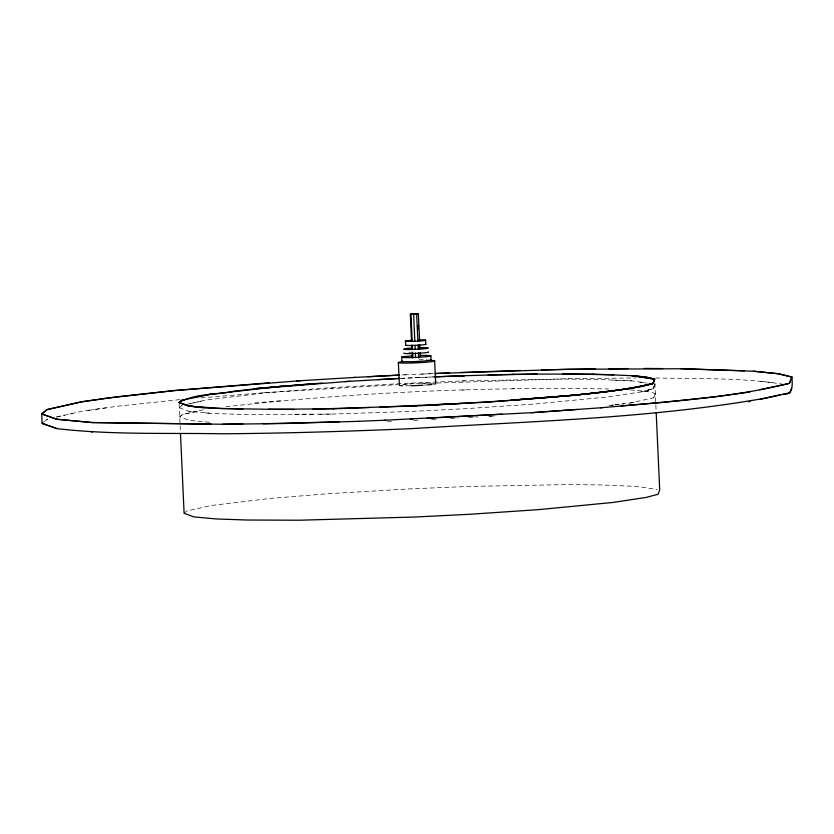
<?xml version="1.0" encoding="UTF-8"?>
<svg xmlns="http://www.w3.org/2000/svg" width="834" height="834" viewBox="0 0 834 834"><rect width="100%" height="100%" fill="white"/><g stroke="black" fill="none" stroke-linecap="round" stroke-linejoin="round"><path stroke-width="0.63" stroke-dasharray="4.17 3.13" d="M654.169 386.34L653.283 388.707L641.482 391.855L608.424 396.88L534.062 404.073L465.81 408.681L410.703 411.454L332.036 414.071L242.517 414.488L211.544 413.414L189.037 411.339L179.31 407.753L182.104 405.449L179.31 407.753L181.749 408.65M654.554 385.318L654.909 384.37L653.283 388.707L641.336 391.876M654.909 384.37L653.283 388.707L647.372 390.281M630.337 389.885L647.424 391.49L655.326 393.45L653.7 397.776L629.972 403.062L614.804 404.865M655.326 393.45L653.7 397.776L652.261 398.099M209.459 422.265L189.443 420.419L179.727 416.833L182.51 414.519L204.288 409.588M184.105 513.296L186.899 510.992L210.96 505.529L269.82 498.492L327.314 493.77L410.62 488.849L469.532 486.42L567.589 484.596L600.324 484.908L637.176 486.451L657.202 489.527M45.015 421.055L47.538 419.033L43.545 422.233M179.727 416.833L182.51 414.519L198.565 410.881M186.441 404.459L206.165 399.986L265.024 392.95L322.518 388.227L405.824 383.306L464.736 380.877L562.804 379.053L595.528 379.366L632.391 380.909L646.152 383.025M56.139 417.094L64.76 415.144M56.952 416.906L81.972 411.266L94.034 409.557M69.816 413.998L72.683 413.362M190.11 403.625L202.631 400.789M629.972 403.062L634.247 402.113M87.935 410.422L106.085 407.857M95.879 409.296L118.136 406.148L179.831 399.611M225.962 406.742C352.813 392.439 480.801 386.767 608.424 388.967M609.049 405.543L614.022 404.949M615.263 404.803L623.968 403.771M611.009 405.314L613.532 405.011M254.537 402.968L282.549 400.549M264.18 392.678L398.266 384.62M201.067 397.87L269.778 392.22M494.458 415.937L488.015 416.437L491.414 416.176M330.671 388.269L332.568 388.154M400.831 378.355L418.241 377.541M400.539 378.386L433.753 376.885M413.674 420.388L419.043 420.107M431.626 419.439L436.745 419.168M450.61 418.428L458.293 418.022M468.635 417.469L477.757 416.979M406.002 374.779L401.602 374.977L433.795 373.569M421.462 374.101L434.274 373.559M418.043 377.552L433.409 376.926M461.619 381.013L464.736 380.877M403.135 384.37L411.047 384.047M421.358 383.63L429.083 383.317M429.583 383.296L567.662 378.709L635.946 377.969M462.359 390.072L465.153 389.958M387.383 421.316L392.376 421.149M294.381 414.675L313.219 414.373M319.641 414.269L332.036 414.071M512.326 388.696L515.131 388.665M655.691 377.979C698.256 378.897 741.363 377.489 783.48 384.318M612.886 380.096L632.391 380.909M189.037 411.339L191.486 411.558M205.216 412.83L211.544 413.414M760.848 381.357L773.962 382.681M645.631 391.302L647.424 391.49M639.897 382.066L647.413 383.223M654.857 383.067L655.785 403.677M655.847 404.97L656.077 410.109M179.133 403.854L180.071 424.485M180.134 425.778L180.425 432.21M428.03 383.077A18.171 1.074 -2.6 0 0 407.19 384.015A18.192 1.084 -2.6 0 0 403.062 384.432M419.116 359.621A14.731 0.876 -2.6 0 1 426.737 359.506M408.983 352.365A12.489 0.74 -2.6 0 1 413.466 352.052M427.863 384.86A18.192 1.084 -2.6 0 1 424.298 385.131M409.755 385.767A18.192 1.084 -2.6 0 1 402.572 385.725"/><path stroke-width="1.25" d="M511.075 400.32C558.436 395.806 606.652 394.607 653.053 383.504L654.68 379.178C641.054 375.258 626.668 375.727 612.646 374.82M515.714 399.788C561.605 395.837 608.069 394.002 653.053 383.504L654.68 379.178L646.777 377.208L631.755 375.696M488.328 401.852C539.431 398.433 590.628 394.732 641.242 386.663L653.053 383.504L654.325 380.012M791.685 388.071L789.881 392.772L765.331 398.162C648.425 418.783 529.017 421.16 410.776 428.686C348.205 431.355 285.603 433.315 222.98 433.784C167.676 432.794 112.121 435.035 57.056 428.645L42.127 423.37L41.7 413.935L47.111 409.588L81.544 401.821L117.709 396.713L174.41 390.562L300.74 380.679M435.087 373.517L567.235 369.274L682.817 368.753L753.519 371.224L778.456 373.757L791.873 377.062L789.444 383.338L759.649 389.739M753.519 371.224L778.456 373.757L791.873 377.062L789.444 383.338C734.316 397.109 677.406 400.779 620.996 405.981M242.621 409.296L242.277 409.286C221.281 407.451 199.013 410.432 179.081 402.561C195.062 393.054 216.538 395.243 234.208 391.219M359.037 421.306L283.727 423.526L222.553 424.245L92.147 422.546L56.629 419.221L41.7 413.935L47.111 409.588L81.544 401.821L105.657 398.339L174.41 390.562L269.351 382.754M42.805 422.817L42.127 423.37L47.111 425.132M222.386 408.556L188.797 406.137L179.081 402.561L181.864 400.247L184.94 399.486M179.081 402.561L181.864 400.247L212.065 393.982M196.105 396.901L202.36 395.524M760.087 399.309L779.946 394.951M783.762 394.117C793.551 395.472 792.436 382.931 791.873 377.062M425.726 344.14A10.227 0.605 -2.6 0 1 415.895 345.318A10.227 0.605 -2.6 0 1 405.689 345.057L405.48 340.97L412.163 340.22M653.053 383.504L629.326 388.79L572.416 395.504L487.358 402.165L379.574 407.169M411.548 341.262L410.318 314.209L415.071 313.803L418.366 313.938L419.596 340.991M414.175 361.643L412.476 361.873L420.524 361.602L419.867 361.445M410.318 314.209L418.366 313.938M748.463 401.727L750.152 401.498M749.724 392.032L715.979 396.671L661.81 402.499L600.584 407.795L531.394 412.705L384.599 420.232M205.925 394.784L281.902 386.225L253.89 388.738L311.614 383.859M233.947 391.25L256.34 388.665M256.142 388.696L350.051 381.253M403.854 356.608L412.1 355.878M600.584 407.795L602.033 407.67M282.497 386.225L322.289 383.035M531.394 412.705L577.524 409.39M490.1 401.738L433.075 405.074M296.539 380.95L355.294 377.395M410.349 419.252L412.872 419.085M344.651 381.597L399.611 378.428M426.893 418.261L502.099 414.164M354.023 377.458L399.027 375.112M377.812 379.616L399.277 378.448M312.979 409.15L416.75 405.918M436.088 404.803L461.734 403.437M367.721 376.728L399.09 375.102M410.464 406.252L438.027 404.824M435.546 373.507L449.641 372.923M458.585 375.905L501.328 374.654M358.86 421.306L385.662 420.19M434.514 376.885L458.69 375.905M460.827 372.464L520.385 370.473M435.035 376.832L464.507 375.686L461.379 375.79M333.329 408.816L370.233 407.482M333.829 408.806L268.204 409.296M339.011 421.848L263.335 423.724M488.078 375.008L536.126 374.08M541.631 369.889L595.507 368.878M501.224 374.654L514.484 374.362M511.68 374.424L537.117 374.07M222.553 424.245L242.934 423.953M608.82 368.732L628.044 368.565M536.001 374.08L593.068 374.143M222.24 408.556L270.133 409.296M242.277 409.286L242.84 409.296M644.234 368.44L662.613 368.565M562.564 373.851L612.771 374.831M269.893 409.296L294.141 409.473M592.922 374.143L613.72 374.873M210.929 424.11L92.147 422.546L56.629 419.221L41.7 413.935M681.013 368.732L744.428 370.796M205.049 407.597L188.797 406.137L181.51 403.385M91.031 431.814L92.574 431.96M48.601 425.653L57.056 428.645M403.781 353.084L403.864 353.366A12.51 0.74 -2.6 0 0 418.71 353.262A12.51 0.74 -2.6 0 0 428.311 351.948M656.202 412.684L659.704 489.912L658.078 494.249L646.267 497.398L613.209 502.422L538.858 509.616L470.605 514.224L415.488 516.997L299.177 520.218L247.302 520.03L216.34 518.957L193.832 516.882L184.105 513.296L180.478 433.492M434.639 360.83L435.671 383.525A18.171 1.074 -2.6 0 1 433.972 384.151M430.813 356.014L431.001 360.1M425.601 340.282L425.788 344.369M419.763 344.849L419.94 348.716M420.117 352.584L420.294 356.452M418.23 325.375L418.397 329.242M419.106 344.703L419.283 348.56M416.656 314.168L417.886 341.221M418.063 345.088L418.241 348.946M418.407 352.813L418.647 357.963M413.612 314.345L414.842 341.398M415.019 345.266L415.186 349.123M415.363 352.99L415.541 356.858M410.964 314.366L412.194 341.419M412.371 345.276L412.549 349.144M412.726 353.011L412.893 356.879M411.725 345.13L411.892 348.998M412.069 352.855L412.309 358.015M401.738 357.015L401.925 361.101M398.36 362.644L399.392 385.339A18.192 1.084 -2.6 0 0 402.572 385.725M427.029 360.382A18.171 1.074 -2.6 0 1 430.844 361.758A18.171 1.074 -2.6 0 1 404.698 363.092A18.171 1.074 -2.6 0 1 403.364 361.591M432.002 384.432A18.171 1.074 -2.6 0 1 427.873 384.86M420.086 355.503A14.731 0.876 -2.6 0 1 430.104 356.201A14.731 0.876 -2.6 0 1 409.723 357.598A14.731 0.876 -2.6 0 1 403.948 356.598M430.907 359.767A14.731 0.876 -2.6 0 1 428.864 360.517A14.793 0.876 -2.6 0 1 404.302 361.654A14.731 0.876 -2.6 0 1 402.04 361.101M419.346 347.705A12.51 0.74 -2.6 0 1 428.322 348.101A12.51 0.74 -2.6 0 1 416.5 349.29A12.51 0.74 -2.6 0 1 403.687 349.279L405.407 348.643A12.51 0.74 -2.6 0 1 412.111 348.039M418.668 339.907A10.227 0.605 -2.6 0 1 425.403 340.345A10.227 0.605 -2.6 0 1 413.278 341.325A10.227 0.605 -2.6 0 1 405.501 340.97M422.984 385.214A18.192 1.084 -2.6 0 1 410.808 385.746M642.159 377.135L632.151 375.717L654.68 379.178L642.159 377.135"/></g></svg>
